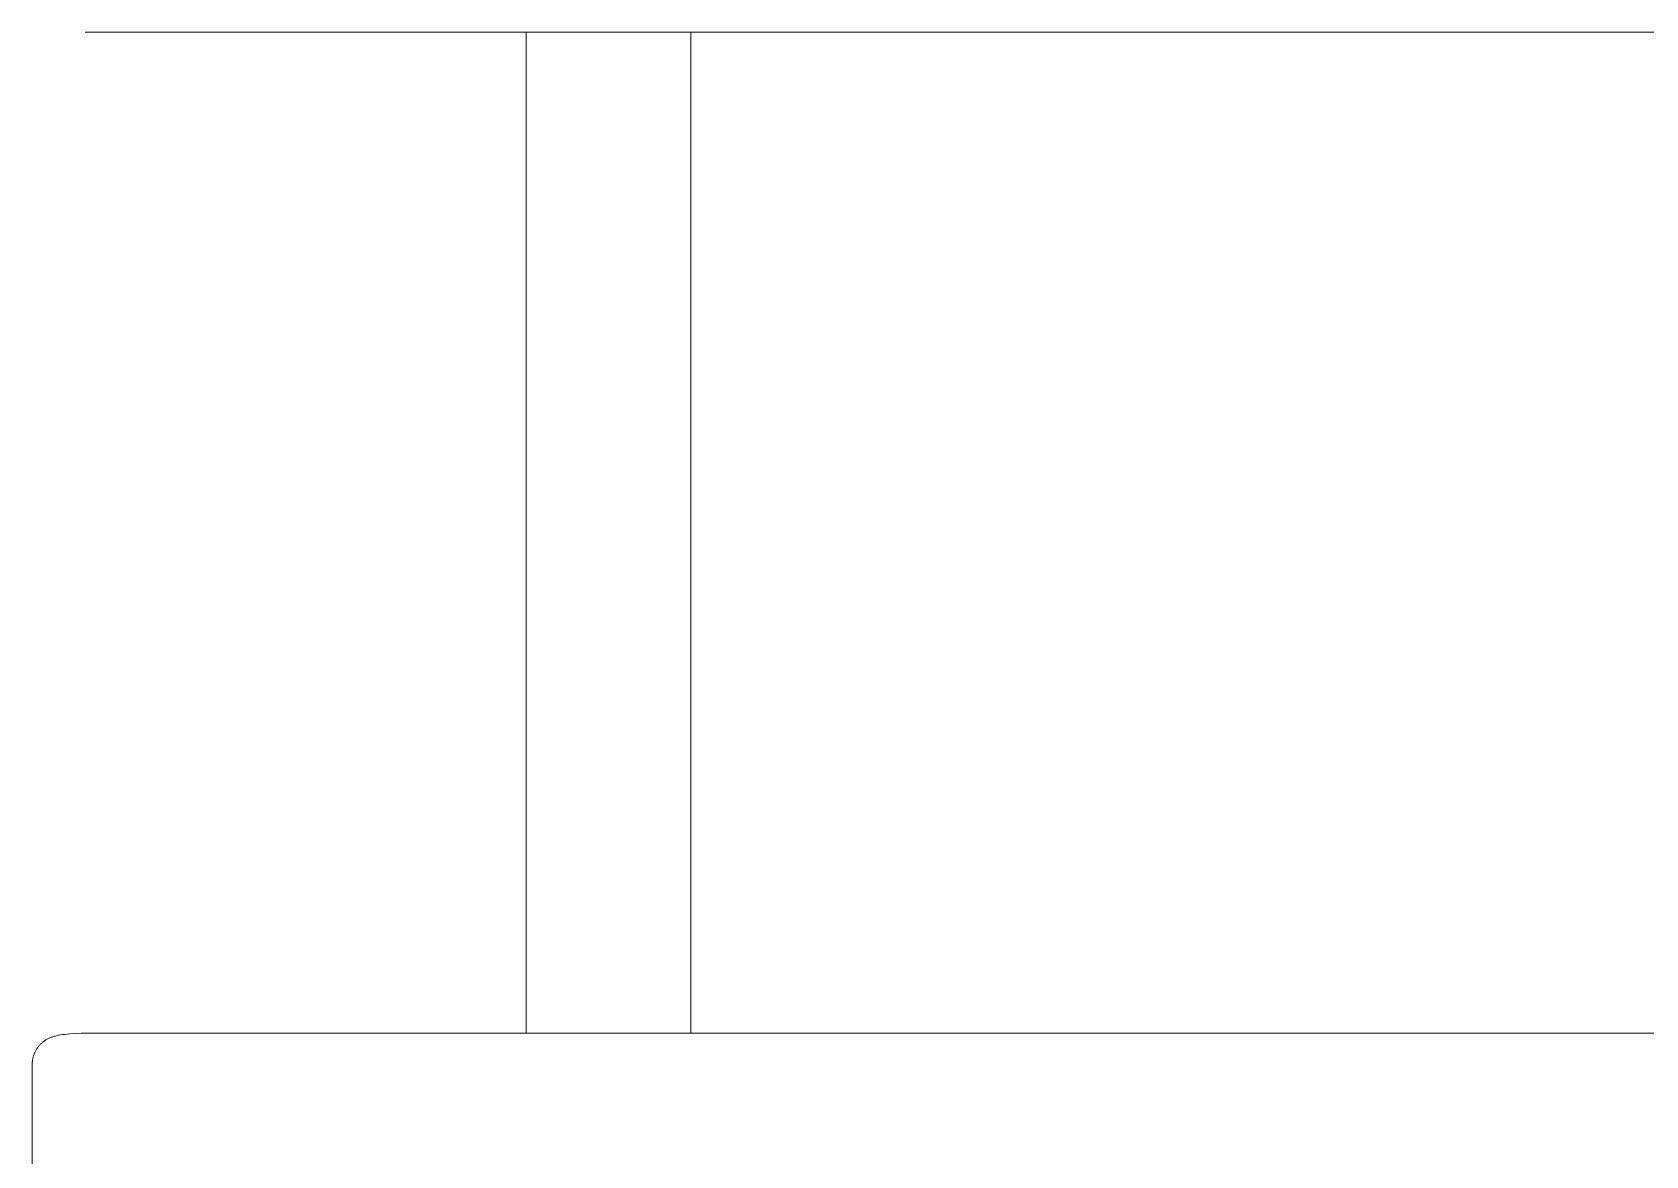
# Model space of a CAD drawing. Header units: millimetres. Extents: x -779 to 3049, y 55 to 2500.
# Drawn here: x -608.4 to -314.4, y 2037.1 to 2241.8 of the extents above; entities that cross this region are included whole.
import ezdxf

# ---------------------------------------------------------------- set-up
doc = ezdxf.new("R2010")
doc.units = ezdxf.units.MM
doc.layers.add('ZANO_R', color=7, linetype='Continuous', lineweight=0)

msp = doc.modelspace()

# ---------------------------------------------------------------- linework, layer by layer
at = {"layer": 'ZANO_R'}
for p, q in [((-598.36, 2241.82), (-598.7, 2241.82)), ((-308.36, 2241.82), (-598.36, 2241.82)), ((-518.36, 2059.43), (-518.36, 2241.82)), ((-488.36, 2059.43), (-488.36, 2241.82)), ((-606.21, 2057.96), (-606.11, 2058.04)), ((-606.11, 2058.04), (-606, 2058.11)), ((-606, 2058.11), (-605.88, 2058.19)), ((-605.88, 2058.19), (-605.76, 2058.26)), ((-605.76, 2058.26), (-605.64, 2058.32)), ((-605.64, 2058.32), (-605.52, 2058.39)), ((-605.52, 2058.39), (-605.4, 2058.45)), ((-605.4, 2058.45), (-605.27, 2058.51)), ((-605.27, 2058.51), (-605.15, 2058.57)), ((-605.15, 2058.57), (-605.02, 2058.62)), ((-605.02, 2058.62), (-604.89, 2058.67)), ((-604.89, 2058.67), (-604.75, 2058.72)), ((-604.75, 2058.72), (-604.62, 2058.77)), ((-604.62, 2058.77), (-604.48, 2058.81)), ((-604.48, 2058.81), (-604.35, 2058.85)), ((-604.35, 2058.85), (-604.21, 2058.89)), ((-604.21, 2058.89), (-603.93, 2058.96)), ((-603.93, 2058.96), (-603.76, 2059)), ((-603.76, 2059), (-603.58, 2059.04)), ((-603.58, 2059.04), (-603.22, 2059.1)), ((-603.22, 2059.1), (-602.87, 2059.16)), ((-602.87, 2059.16), (-602.51, 2059.21)), ((-602.51, 2059.21), (-602.02, 2059.26)), ((-602.02, 2059.26), (-601.52, 2059.31)), ((-601.52, 2059.31), (-600.44, 2059.38)), ((-600.44, 2059.38), (-599.42, 2059.41)), ((-599.42, 2059.41), (-598.36, 2059.43)), ((-598.36, 2059.43), (-308.36, 2059.43)), ((-608.22, 2055), (-608.19, 2055.12)), ((-608.19, 2055.12), (-608.15, 2055.24)), ((-608.15, 2055.24), (-608.12, 2055.35)), ((-608.12, 2055.35), (-608.08, 2055.47)), ((-608.08, 2055.47), (-608.04, 2055.58)), ((-608.04, 2055.58), (-608, 2055.69)), ((-608, 2055.69), (-607.94, 2055.81)), ((-607.94, 2055.81), (-607.89, 2055.93)), ((-607.89, 2055.93), (-607.83, 2056.05)), ((-607.83, 2056.05), (-607.77, 2056.17)), ((-607.77, 2056.17), (-607.71, 2056.29)), ((-607.71, 2056.29), (-607.64, 2056.4)), ((-607.64, 2056.4), (-607.57, 2056.52)), ((-607.57, 2056.52), (-607.5, 2056.63)), ((-607.5, 2056.63), (-607.43, 2056.74)), ((-607.43, 2056.74), (-607.35, 2056.85)), ((-607.35, 2056.85), (-607.27, 2056.95)), ((-607.27, 2056.95), (-607.18, 2057.06)), ((-607.18, 2057.06), (-607.1, 2057.16)), ((-607.1, 2057.16), (-607.01, 2057.26)), ((-607.01, 2057.26), (-606.92, 2057.35)), ((-606.92, 2057.35), (-606.83, 2057.45)), ((-606.83, 2057.45), (-606.73, 2057.54)), ((-606.73, 2057.54), (-606.63, 2057.63)), ((-606.63, 2057.63), (-606.53, 2057.72)), ((-606.53, 2057.72), (-606.42, 2057.8)), ((-606.42, 2057.8), (-606.32, 2057.88)), ((-606.32, 2057.88), (-606.21, 2057.96)), ((-608.36, 2053.93), (-608.35, 2054.05)), ((-608.36, 2053.81), (-608.36, 2053.93)), ((-608.36, 2026.02), (-608.36, 2053.81)), ((-608.35, 2054.17), (-608.34, 2054.29)), ((-608.35, 2054.05), (-608.35, 2054.17)), ((-608.34, 2054.29), (-608.32, 2054.41)), ((-608.32, 2054.41), (-608.31, 2054.53)), ((-608.31, 2054.53), (-608.29, 2054.65)), ((-608.29, 2054.65), (-608.27, 2054.77)), ((-608.27, 2054.77), (-608.24, 2054.88)), ((-608.24, 2054.88), (-608.22, 2055))]:
    msp.add_line(p, q, dxfattribs=at)

doc.saveas('drawing.dxf')
